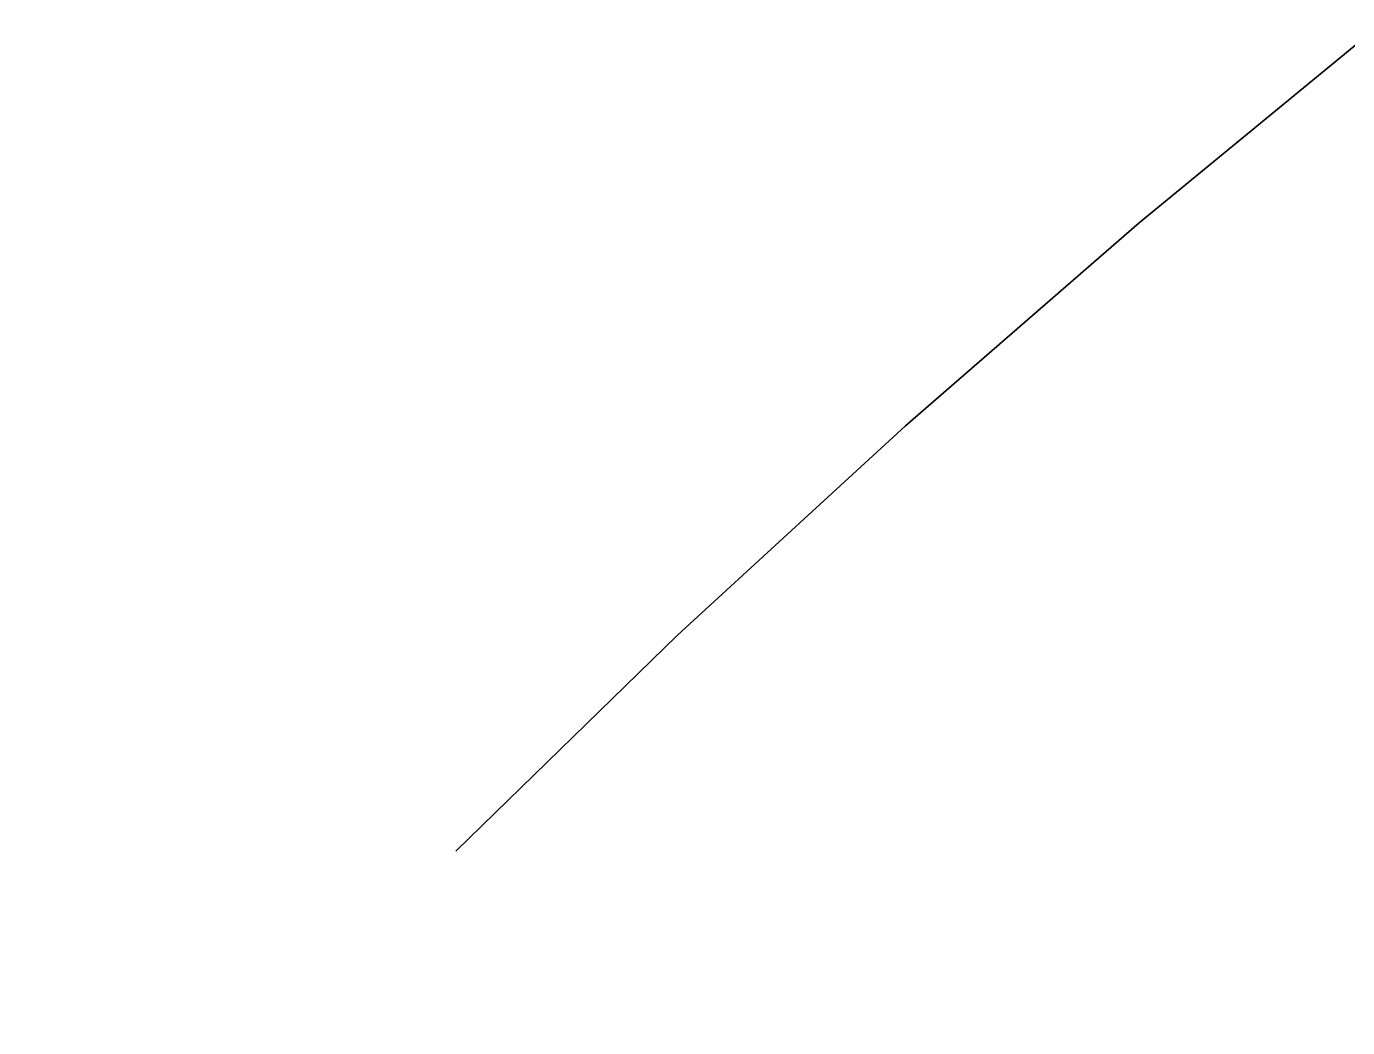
# Model space of a CAD drawing. Header units: metres. Extents: x -17.5 to 17.5, y -17.5 to 17.5.
# Drawn here: x -13.054 to -10.962, y 12.095 to 13.68 of the extents above; entities that cross this region are included whole.
import ezdxf

# ---------------------------------------------------------------- set-up
doc = ezdxf.new("R2010")
doc.units = ezdxf.units.M

msp = doc.modelspace()

# ---------------------------------------------------------------- meshes
at = {"layer": '10', "color": 1}
mesh = msp.add_polyface(dxfattribs=at)
corners = [(-11.2921, 13.3693, -20), (-11.2921, 13.3693, -19.5), (-10.9133, 13.6803, -19.5), (-10.9133, 13.6803, -20), (-11.2921, 13.3693, -19), (-10.9133, 13.6803, -19), (-11.2921, 13.3693, -18.5), (-10.9133, 13.6803, -18.5), (-11.2921, 13.3693, -18), (-10.9133, 13.6803, -18), (-11.2921, 13.3693, -17.5), (-10.9133, 13.6803, -17.5), (-11.2921, 13.3693, -17), (-10.9133, 13.6803, -17), (-11.2921, 13.3693, -16.5), (-10.9133, 13.6803, -16.5), (-11.2921, 13.3693, -16), (-10.9133, 13.6803, -16), (-11.2921, 13.3693, 16), (-11.2921, 13.3693, 16.5), (-10.9133, 13.6803, 16.5), (-10.9133, 13.6803, 16), (-11.2921, 13.3693, 17), (-10.9133, 13.6803, 17), (-11.2921, 13.3693, 17.5), (-10.9133, 13.6803, 17.5), (-11.2921, 13.3693, 18), (-10.9133, 13.6803, 18), (-11.2921, 13.3693, 18.5), (-10.9133, 13.6803, 18.5), (-11.2921, 13.3693, 19), (-10.9133, 13.6803, 19), (-11.2921, 13.3693, 19.5), (-10.9133, 13.6803, 19.5), (-11.2921, 13.3693, 20), (-10.9133, 13.6803, 20)]
mesh.append_faces([[corners[k] for k in face] for face in [(0, 1, 2), (3, 0, 2), (1, 4, 5), (2, 1, 5), (4, 6, 7), (5, 4, 7), (6, 8, 9), (7, 6, 9), (8, 10, 11), (9, 8, 11), (10, 12, 13), (11, 10, 13), (12, 14, 15), (13, 12, 15), (14, 16, 17), (15, 14, 17), (18, 19, 20), (21, 18, 20), (19, 22, 23), (20, 19, 23), (22, 24, 25), (23, 22, 25), (24, 26, 27), (25, 24, 27), (26, 28, 29), (27, 26, 29), (28, 30, 31), (29, 28, 31), (30, 32, 33), (31, 30, 33), (32, 34, 35), (33, 32, 35)]], dxfattribs={"color": 1})
mesh = msp.add_polyface(dxfattribs=at)
corners = [(-11.6621, 13.0478, -20), (-11.6621, 13.0478, -19.5), (-11.2921, 13.3693, -19.5), (-11.2921, 13.3693, -20), (-12.023, 12.7161, -20), (-12.023, 12.7161, -19.5), (-11.6621, 13.0478, -19), (-11.2921, 13.3693, -19), (-12.023, 12.7161, -19), (-11.6621, 13.0478, -18.5), (-11.2921, 13.3693, -18.5), (-12.023, 12.7161, -18.5), (-11.6621, 13.0478, -18), (-11.2921, 13.3693, -18), (-12.023, 12.7161, -18), (-11.6621, 13.0478, -17.5), (-11.2921, 13.3693, -17.5), (-12.023, 12.7161, -17.5), (-11.6621, 13.0478, -17), (-11.2921, 13.3693, -17), (-12.023, 12.7161, -17), (-11.6621, 13.0478, -16.5), (-11.2921, 13.3693, -16.5), (-12.023, 12.7161, -16.5), (-11.6621, 13.0478, -16), (-11.2921, 13.3693, -16), (-12.023, 12.7161, -16), (-11.6621, 13.0478, 16), (-11.6621, 13.0478, 16.5), (-11.2921, 13.3693, 16.5), (-11.2921, 13.3693, 16), (-12.023, 12.7161, 16), (-12.023, 12.7161, 16.5), (-11.6621, 13.0478, 17), (-11.2921, 13.3693, 17), (-12.023, 12.7161, 17), (-11.6621, 13.0478, 17.5), (-11.2921, 13.3693, 17.5), (-12.023, 12.7161, 17.5), (-11.6621, 13.0478, 18), (-11.2921, 13.3693, 18), (-12.023, 12.7161, 18), (-11.6621, 13.0478, 18.5), (-11.2921, 13.3693, 18.5), (-12.023, 12.7161, 18.5), (-11.6621, 13.0478, 19), (-11.2921, 13.3693, 19), (-12.023, 12.7161, 19), (-11.6621, 13.0478, 19.5), (-11.2921, 13.3693, 19.5), (-12.023, 12.7161, 19.5), (-11.6621, 13.0478, 20), (-11.2921, 13.3693, 20), (-12.023, 12.7161, 20)]
mesh.append_faces([[corners[k] for k in face] for face in [(0, 1, 2), (3, 0, 2), (4, 5, 1), (0, 4, 1), (1, 6, 7), (2, 1, 7), (5, 8, 6), (1, 5, 6), (6, 9, 10), (7, 6, 10), (8, 11, 9), (6, 8, 9), (9, 12, 13), (10, 9, 13), (11, 14, 12), (9, 11, 12), (12, 15, 16), (13, 12, 16), (14, 17, 15), (12, 14, 15), (15, 18, 19), (16, 15, 19), (17, 20, 18), (15, 17, 18), (18, 21, 22), (19, 18, 22), (20, 23, 21), (18, 20, 21), (21, 24, 25), (22, 21, 25), (23, 26, 24), (21, 23, 24), (27, 28, 29), (30, 27, 29), (31, 32, 28), (27, 31, 28), (28, 33, 34), (29, 28, 34), (32, 35, 33), (28, 32, 33), (33, 36, 37), (34, 33, 37), (35, 38, 36), (33, 35, 36), (36, 39, 40), (37, 36, 40), (38, 41, 39), (36, 38, 39), (39, 42, 43), (40, 39, 43), (41, 44, 42), (39, 41, 42), (42, 45, 46), (43, 42, 46), (44, 47, 45), (42, 44, 45), (45, 48, 49), (46, 45, 49), (47, 50, 48), (45, 47, 48), (48, 51, 52), (49, 48, 52), (50, 53, 51), (48, 50, 51)]], dxfattribs={"color": 1})
mesh = msp.add_polyface(dxfattribs=at)
corners = [(-12.3744, 12.3744, -20), (-12.3744, 12.3744, -19.5), (-12.023, 12.7161, -19.5), (-12.023, 12.7161, -20), (-12.3744, 12.3744, -19), (-12.023, 12.7161, -19), (-12.3744, 12.3744, -18.5), (-12.023, 12.7161, -18.5), (-12.3744, 12.3744, -18), (-12.023, 12.7161, -18), (-12.3744, 12.3744, -17.5), (-12.023, 12.7161, -17.5), (-12.3744, 12.3744, -17), (-12.023, 12.7161, -17), (-12.3744, 12.3744, -16.5), (-12.023, 12.7161, -16.5), (-12.3744, 12.3744, -16), (-12.023, 12.7161, -16), (-12.3744, 12.3744, 16), (-12.3744, 12.3744, 16.5), (-12.023, 12.7161, 16.5), (-12.023, 12.7161, 16), (-12.3744, 12.3744, 17), (-12.023, 12.7161, 17), (-12.3744, 12.3744, 17.5), (-12.023, 12.7161, 17.5), (-12.3744, 12.3744, 18), (-12.023, 12.7161, 18), (-12.3744, 12.3744, 18.5), (-12.023, 12.7161, 18.5), (-12.3744, 12.3744, 19), (-12.023, 12.7161, 19), (-12.3744, 12.3744, 19.5), (-12.023, 12.7161, 19.5), (-12.3744, 12.3744, 20), (-12.023, 12.7161, 20), (-12.7228, 12.0158, 19.5), (-13.0543, 11.6548, 19.5), (-12.7228, 12.0158, 20)]
mesh.append_faces([[corners[k] for k in face] for face in [(0, 1, 2), (3, 0, 2), (1, 4, 5), (2, 1, 5), (4, 6, 7), (5, 4, 7), (6, 8, 9), (7, 6, 9), (8, 10, 11), (9, 8, 11), (10, 12, 13), (11, 10, 13), (12, 14, 15), (13, 12, 15), (14, 16, 17), (15, 14, 17), (18, 19, 20), (21, 18, 20), (19, 22, 23), (20, 19, 23), (22, 24, 25), (23, 22, 25), (24, 26, 27), (25, 24, 27), (26, 28, 29), (27, 26, 29), (28, 30, 31), (29, 28, 31), (30, 32, 33), (31, 30, 33), (32, 34, 35), (33, 32, 35), (36, 37, 38)]], dxfattribs={"color": 1})

doc.saveas('drawing.dxf')
